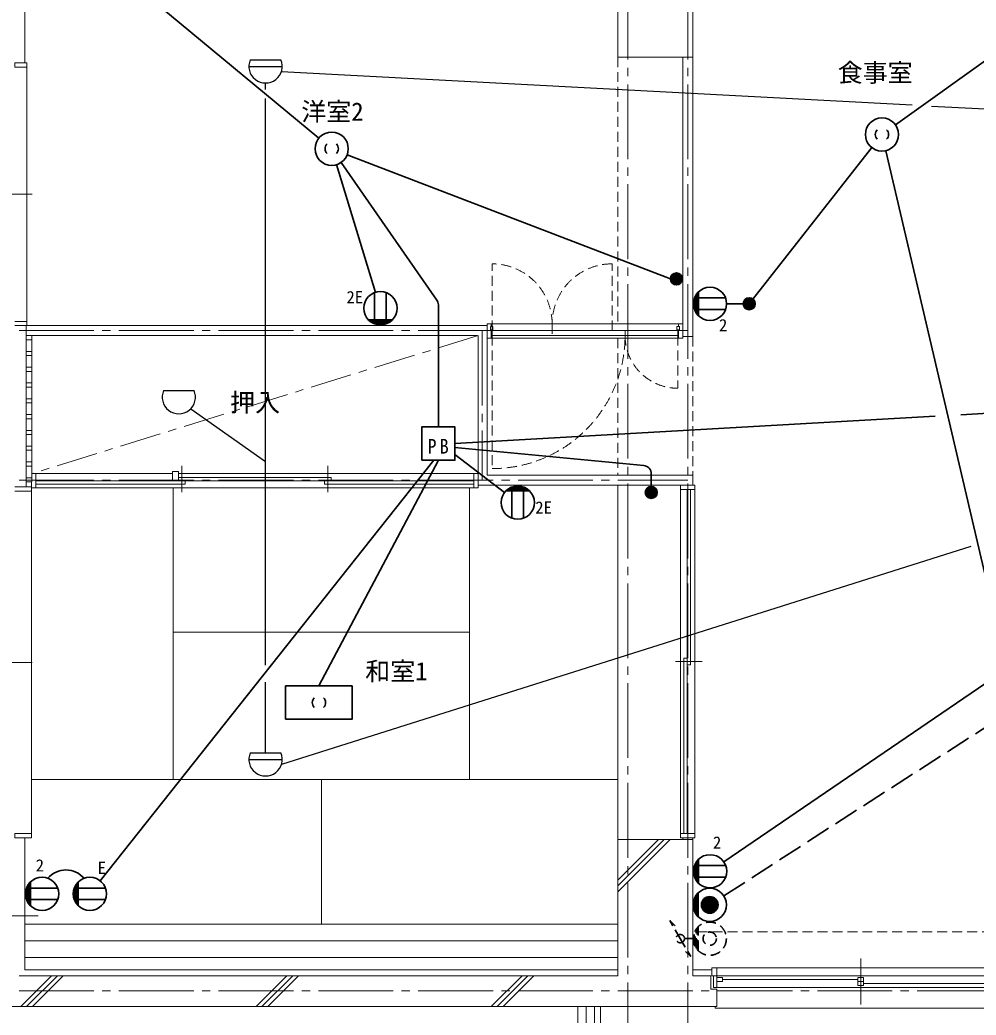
# Model space of a CAD drawing. Units: millimetres at full size, sheet at 1:50; details may follow other scales. Extents: x -9674 to 9699, y -6794 to 6791.
# Drawn here: x -6782 to -1034, y -2224 to 3760 of the extents above; entities that cross this region are included whole.
import ezdxf
from ezdxf.enums import TextEntityAlignment as Align

# ---------------------------------------------------------------- set-up
doc = ezdxf.new("R2010")
doc.units = ezdxf.units.MM
doc.header["$LTSCALE"] = 50
for name, pattern in [('CHAIN1', [8, 5, -1, 1, -1]), ('CHAIN2', [12, 9, -1, 1, -1]), ('DASHED1', [1.8, 1.2, -0.6]), ('DASHED3', [4, 3, -1])]:
    doc.linetypes.add(name, pattern=pattern)
for name, color, linetype, lineweight in [('1-0_芯', 134, 'CHAIN2', 9), ('1-1_躯体', 134, 'Continuous', 9), ('1-2_間仕切', 134, 'Continuous', 9), ('1-3_建具', 134, 'Continuous', 9), ('1-4_仕上げ', 134, 'Continuous', 9), ('1-6_ﾊﾞﾙｺﾆｰ・階段', 134, 'Continuous', 9), ('1-7_その他', 134, 'DASHED1', 9), ('1-8_ハッチ', 134, 'Continuous', 9), ('1-C_梁', 134, 'DASHED1', 9), ('2-0_芯', 2, 'Continuous', 35), ('2-E', 2, 'Continuous', 35), ('3-2', 3, 'DASHED1', 35), ('3-3', 1, 'Continuous', 25), ('3-E', 3, 'Continuous', 35)]:
    doc.layers.add(name, color=color, linetype=linetype, lineweight=lineweight)
doc.layers.add('1-A_文字', color=134, linetype='Continuous')
doc.styles.add('ＭＳ ゴシック', font='')
doc.styles.get('ＭＳ ゴシック').set_extended_font_data('MS Gothic')

msp = doc.modelspace()

# ---------------------------------------------------------------- linework, layer by layer
at = {"layer": '1-0_芯'}
for p, q in [((-3127.69, 5172.07), (-3127.69, -3677.93)), ((-2767.69, 5172.07), (-2767.69, -3677.93)), ((-8587.69, 1892.07), (-2767.69, 1892.07)), ((-4004.19, 1892.07), (-4004.19, 992.07)), ((-8587.69, 992.07), (-2767.69, 992.07)), ((-8587.69, -2077.93), (8317.31, -2077.93))]:
    msp.add_line(p, q, dxfattribs=at)
at = {"layer": '1-1_躯体'}
for p, q in [((-3187.69, 4332.07), (-3187.69, 3537.07)), ((-2737.69, 4332.07), (-2737.69, 3537.07)), ((-2737.69, 3537.07), (-3187.69, 3537.07)), ((-3187.69, -1167.93), (-2737.69, -1167.93)), ((-3187.69, -1167.93), (-3187.69, -1987.93)), ((-2737.69, -1167.93), (-2737.69, -1987.93)), ((-6787.69, -1987.93), (-3187.69, -1987.93)), ((-2737.69, -1987.93), (-2627.69, -1987.93)), ((-2627.69, -2067.93), (-2627.69, -1987.93)), ((-2627.69, -2067.93), (-2592.69, -2067.93)), ((-2592.69, -2067.93), (-2592.69, -2172.93)), ((-7237.69, -2172.93), (-2592.69, -2172.93))]:
    msp.add_line(p, q, dxfattribs=at)
at = {"layer": '1-2_間仕切'}
for p, q in [((-2737.69, 3537.07), (-2737.69, 1857.07)), ((-6745.19, 1922.07), (-3974.19, 1922.07)), ((-3974.19, 1022.07), (-3974.19, 1922.07)), ((-6745.19, 1862.07), (-4034.19, 1862.07)), ((-6710.19, 1862.07), (-6710.19, 982.07)), ((-4027.69, 962.07), (-4027.69, 1862.07)), ((-6745.19, 1837.07), (-6710.19, 1837.07)), ((-6745.19, 1767.07), (-6710.19, 1767.07)), ((-6745.19, 1742.07), (-6710.19, 1742.07)), ((-6745.19, 1672.07), (-6710.19, 1672.07)), ((-6745.19, 1647.07), (-6710.19, 1647.07)), ((-6745.19, 1577.07), (-6710.19, 1577.07)), ((-6745.19, 1552.07), (-6710.19, 1552.07)), ((-6745.19, 1482.07), (-6710.19, 1482.07)), ((-6745.19, 1457.07), (-6710.19, 1457.07)), ((-6745.19, 1387.07), (-6710.19, 1387.07)), ((-6745.19, 1362.07), (-6710.19, 1362.07)), ((-6745.19, 1292.07), (-6710.19, 1292.07)), ((-6745.19, 1267.07), (-6710.19, 1267.07)), ((-6745.19, 1197.07), (-6710.19, 1197.07)), ((-6745.19, 1172.07), (-6710.19, 1172.07)), ((-6745.19, 1102.07), (-6710.19, 1102.07)), ((-6745.19, 1077.07), (-6710.19, 1077.07)), ((-3974.19, 1022.07), (-2737.69, 1022.07)), ((-2737.69, 1022.07), (-2737.69, 962.07)), ((-6745.19, 1007.07), (-6710.19, 1007.07)), ((-6745.19, 982.07), (-6710.19, 982.07)), ((-6712.69, 952.07), (-6712.69, 982.07)), ((-4027.69, 962.07), (-2737.69, 962.07)), ((-2797.69, -1167.93), (-2797.69, -1157.93)), ((-2737.69, -1167.93), (-2737.69, -1157.93))]:
    msp.add_line(p, q, dxfattribs=at)
msp.add_lwpolyline([(-2797.69, 3537.07), (-2797.69, 1857.07), (-2737.69, 1857.07)], dxfattribs=at)
at = {"layer": '1-3_建具'}
for p, q in [((-6740.69, 3477.07), (-6740.69, 1947.07)), ((-6709.21, 2712.07), (-6986.17, 2712.07)), ((-6740.69, 1947.07), (-6812.69, 1947.07)), ((-6740.69, 1922.07), (-6812.69, 1922.07)), ((-6740.69, 1922.07), (-6740.69, 1947.07)), ((-3974.19, 1932.07), (-3949.19, 1932.07)), ((-3974.19, 1847.07), (-3974.19, 1932.07)), ((-3939.19, 1917.07), (-3954.19, 1917.07)), ((-3954.19, 1917.07), (-3954.19, 1897.07)), ((-3949.19, 1917.07), (-3949.19, 1932.07)), ((-2822.69, 1932.07), (-3949.19, 1932.07)), ((-3939.19, 1897.07), (-3939.19, 1917.07)), ((-2832.69, 1897.07), (-2832.69, 1917.07)), ((-2817.69, 1917.07), (-2832.69, 1917.07)), ((-2822.69, 1932.07), (-2797.69, 1932.07)), ((-2822.69, 1917.07), (-2822.69, 1932.07)), ((-2817.69, 1897.07), (-2817.69, 1917.07)), ((-2797.69, 1847.07), (-2797.69, 1932.07)), ((-3954.19, 1897.07), (-3939.19, 1897.07)), ((-3949.19, 1897.07), (-3949.19, 1847.07)), ((-3944.19, 1892.07), (-3944.19, 1862.07)), ((-2827.69, 1892.07), (-3944.19, 1892.07)), ((-3944.19, 1862.07), (-2827.69, 1862.07)), ((-2817.69, 1897.07), (-2832.69, 1897.07)), ((-2827.69, 1862.07), (-2827.69, 1892.07)), ((-2822.69, 1897.07), (-2822.69, 1847.07)), ((-3974.19, 1847.07), (-3949.19, 1847.07)), ((-3949.19, 1847.07), (-2822.69, 1847.07)), ((-2822.69, 1847.07), (-2797.69, 1847.07)), ((-5809.35, 1079.57), (-5809.35, 919.57)), ((-4931.02, 1079.57), (-4931.02, 919.57)), ((-6710.19, 1032.07), (-6687.69, 1032.07)), ((-6687.69, 1032.07), (-6687.69, 947.07)), ((-5864.35, 1032.07), (-6687.69, 1032.07)), ((-4052.69, 1032.07), (-5829.35, 1032.07)), ((-4052.69, 1032.07), (-4027.69, 1032.07)), ((-4052.69, 1032.07), (-4052.69, 947.07)), ((-4027.69, 1032.07), (-4027.69, 947.07)), ((-5789.35, 989.57), (-6687.69, 989.57)), ((-5789.35, 969.57), (-6687.69, 969.57)), ((-4911.02, 1009.57), (-5829.35, 1009.57)), ((-5829.35, 989.57), (-4911.02, 989.57)), ((-5789.35, 969.57), (-5789.35, 989.57)), ((-4951.02, 969.57), (-4951.02, 989.57)), ((-4951.02, 989.57), (-4052.69, 989.57)), ((-4052.69, 969.57), (-4951.02, 969.57)), ((-4911.02, 989.57), (-4911.02, 1009.57)), ((-2810.19, 962.07), (-2725.19, 962.07)), ((-2810.19, 937.07), (-2810.19, 962.07)), ((-2725.19, 937.07), (-2725.19, 962.07)), ((-6712.69, 952.07), (-6812.69, 952.07)), ((-6712.69, 927.07), (-6812.69, 927.07)), ((-6712.69, 952.07), (-6712.69, 927.07)), ((-6712.69, 947.07), (-6687.69, 947.07)), ((-6712.69, 927.07), (-6712.69, -1132.93)), ((-6687.69, 947.07), (-4052.69, 947.07)), ((-4052.69, 947.07), (-4027.69, 947.07)), ((-2810.19, 937.07), (-2725.19, 937.07)), ((-2810.19, -1132.93), (-2810.19, 937.07)), ((-2771.02, -117.93), (-2771.02, 937.07)), ((-2751.02, 937.07), (-2751.02, -117.93)), ((-2725.19, 937.07), (-2725.19, -1132.93)), ((-6709.21, -102.93), (-6986.17, -102.93)), ((-2681.02, -97.93), (-2841.02, -97.93)), ((-2771.02, -77.93), (-2791.02, -77.93)), ((-2791.02, -77.93), (-2791.02, -1132.93)), ((-2771.02, -1132.93), (-2771.02, -77.93)), ((-2751.02, -117.93), (-2771.02, -117.93)), ((-6712.69, -1132.93), (-6812.69, -1132.93)), ((-6712.69, -1157.93), (-6712.69, -1132.93)), ((-2810.19, -1132.93), (-2725.19, -1132.93)), ((-2725.19, -1132.93), (-2725.19, -1157.93)), ((-1727.69, -2161.41), (-1727.69, -1884.46)), ((-2622.69, -1940.93), (-2622.69, -1987.93)), ((-2622.69, -1940.93), (-2622.69, -1941.97)), ((-2592.69, -1940.93), (917.31, -1940.93)), ((-2622.69, -1987.93), (-2592.69, -1987.93)), ((-2612.69, -2057.93), (-2612.69, -1987.93)), ((-2592.69, -1987.93), (-2592.69, -2057.93)), ((-2577.69, -1987.93), (-2592.69, -1987.93)), ((-2557.69, -1998.93), (-2592.69, -1998.93)), ((-2557.69, -2022.93), (-2592.69, -2022.93)), ((-877.69, -1987.93), (-2577.69, -1987.93)), ((-2557.69, -1998.93), (-2557.69, -2022.93)), ((-1745.19, -2010.93), (-2557.69, -2010.93)), ((-1710.19, -1998.93), (-1745.19, -1998.93)), ((-1745.19, -1998.93), (-1745.19, -2046.93)), ((-1710.19, -2022.93), (-1745.19, -2022.93)), ((-1710.19, -1998.93), (-1710.19, -2046.93)), ((-2612.69, -2057.93), (-2577.69, -2057.93)), ((-877.69, -2057.93), (-2577.69, -2057.93)), ((-1710.19, -2046.93), (-1745.19, -2046.93)), ((-897.69, -2034.93), (-1710.19, -2034.93)), ((-2602.69, -2172.93), (-2602.69, -2182.93)), ((-2602.69, -2182.93), (927.31, -2182.93))]:
    msp.add_line(p, q, dxfattribs=at)
at = {"layer": '1-3_建具', "linetype": 'DASHED1'}
for p, q in [((-3944.19, 1892.07), (-3944.19, 2293.57)), ((-3221.19, 1892.07), (-3221.19, 2293.57)), ((-3582.69, 1932.07), (-3582.69, 1862.07)), ((-3944.19, 1862.07), (-3944.19, 1062.07)), ((-3144.19, 1862.07), (-3144.19, 1892.07)), ((-2827.69, 1862.07), (-2827.69, 1545.57))]:
    msp.add_line(p, q, dxfattribs=at)
at = {"layer": '1-3_建具'}
for points in [[(-6740.69, 3477.07), (-6812.69, 3477.07), (-6812.69, 3502.07)], [(-6740.69, 3477.07), (-6740.69, 3502.07), (-6812.69, 3502.07)], [(-6712.69, -1157.93), (-6812.69, -1157.93), (-6812.69, -1132.93)], [(-2810.19, -1132.93), (-2810.19, -1157.93), (-2725.19, -1157.93)], [(-2622.69, -1940.93), (-2592.69, -1940.93), (-2592.69, -1987.93)]]:
    msp.add_lwpolyline(points, dxfattribs=at)
msp.add_lwpolyline([(-5864.35, 989.57), (-5864.35, 1044.57), (-5829.35, 1044.57), (-5829.35, 989.57)], close=True, dxfattribs=at)
at = {"layer": '1-3_建具', "linetype": 'DASHED1'}
for centre, radius, start, end in [((-3944.19, 1932.07), 361.5, 0, 90), ((-3221.19, 1932.07), 361.5, 90, 180), ((-3944.19, 1862.07), 800, 270, 0), ((-2827.69, 1862.07), 316.5, 180, 270)]:
    msp.add_arc(centre, radius, start, end, dxfattribs=at)
at = {"layer": '1-4_仕上げ'}
for p, q in [((-3187.69, 962.07), (-3187.69, -1167.93)), ((-5861.44, -806.59), (-5861.44, 947.07)), ((-4078.94, -806.59), (-4078.94, 947.07)), ((-5861.44, 77.74), (-4078.94, 77.74)), ((-6712.69, -806.59), (-3187.69, -806.59)), ((-4970.19, -1677.93), (-4970.19, -806.59)), ((-6752.69, -1677.93), (-3187.69, -1677.93)), ((-6752.69, -1777.93), (-3187.69, -1777.93)), ((-6752.69, -1877.93), (-3187.69, -1877.93))]:
    msp.add_line(p, q, dxfattribs=at)
at = {"layer": '1-6_ﾊﾞﾙｺﾆｰ・階段'}
for p, q in [((-3427.69, -2922.93), (-3427.69, -2172.93)), ((-3377.69, -2896.47), (-3377.69, -2172.93)), ((-3327.69, -2870), (-3327.69, -2172.93)), ((-3292.69, -2851.48), (-3292.69, -2172.93))]:
    msp.add_line(p, q, dxfattribs=at)
at = {"layer": '1-7_その他', "linetype": 'CHAIN1'}
for p, q in [((-4027.69, 1862.07), (-6710.19, 1032.07)), ((-6672.69, -1627.93), (-7337.69, -1627.93))]:
    msp.add_line(p, q, dxfattribs=at)
at = {"layer": '1-8_ハッチ'}
for p, q in [((-6752.69, 4332.07), (-6752.69, 3502.07)), ((-6745.19, 1922.07), (-6745.19, 952.07)), ((-6752.69, -1157.93), (-6752.69, -1952.93)), ((-3187.69, -1482.6), (-2873.02, -1167.93)), ((-3187.69, -1447.25), (-2908.37, -1167.93)), ((-3187.69, -1411.89), (-2943.73, -1167.93)), ((-6752.69, -1952.93), (-3187.69, -1952.93)), ((-2737.69, -1952.93), (-2622.69, -1952.93)), ((-6777.16, -2172.93), (-6592.16, -1987.93)), ((-6741.8, -2172.93), (-6556.8, -1987.93)), ((-6706.45, -2172.93), (-6521.45, -1987.93)), ((-5362.94, -2172.93), (-5177.94, -1987.93)), ((-5327.59, -2172.93), (-5142.59, -1987.93)), ((-5292.23, -2172.93), (-5107.23, -1987.93)), ((-3948.73, -2172.93), (-3763.73, -1987.93)), ((-3913.37, -2172.93), (-3728.37, -1987.93)), ((-3878.02, -2172.93), (-3693.02, -1987.93))]:
    msp.add_line(p, q, dxfattribs=at)
at = {"layer": '1-C_梁'}
for p, q in [((-3187.69, 3537.07), (-3187.69, 1932.07)), ((-2737.69, 1857.07), (-2737.69, 1022.07)), ((-3187.69, 1847.07), (-3187.69, 1022.07)), ((1762.31, -1723.78), (-2737.69, -1723.78))]:
    msp.add_line(p, q, dxfattribs=at)
at = {"layer": '2-0_芯'}
for p, q in [((-6329.94, 4164.19), (-4984.96, 3049.68)), ((-674.38, 3734.71), (-1518.36, 3129.73)), ((-1661.33, 2992.78), (-2375.71, 2081.54)), ((-2871.45, 2203.05), (-4814.63, 2950)), ((-871.12, -45.09), (-1576.88, 2974.1)), ((-4644.43, 2121.91), (-4878.79, 2890.24)), ((-4275.62, 2075.91), (-4850.9, 2903.77)), ((-2865.9, 2222.25), (-2804.98, 2222.25)), ((-2857.04, 2231.85), (-2813.83, 2231.85)), ((-2871.45, 2203.05), (-2799.43, 2203.05)), ((-2870.14, 2212.65), (-2800.74, 2212.65)), ((-2870.14, 2193.45), (-2800.74, 2193.45)), ((-2865.9, 2183.85), (-2804.98, 2183.85)), ((-2857.04, 2174.24), (-2813.83, 2174.24)), ((-4650.25, 1932.55), (-4650.25, 2119.94)), ((-4580.25, 1932.55), (-4580.25, 2119.94)), ((-2724.59, 2094.67), (-2724.59, 2011.74)), ((-2718.59, 2105.89), (-2718.59, 2000.53)), ((-2712.59, 2114.52), (-2712.59, 1991.9)), ((-2706.59, 2121.55), (-2706.59, 1984.87)), ((-2703.59, 2124.62), (-2703.59, 1981.79)), ((-4266.68, 2047.38), (-4266.68, 1312.42)), ((-2730.59, 2077.53), (-2730.59, 2028.89)), ((-2727.27, 2088.21), (-2539.88, 2088.21)), ((-2433.94, 2053.21), (-2361.92, 2053.21)), ((-2432.63, 2062.81), (-2363.23, 2062.81)), ((-2432.63, 2043.61), (-2363.23, 2043.61)), ((-2428.39, 2072.41), (-2367.47, 2072.41)), ((-2419.53, 2082.01), (-2376.33, 2082.01)), ((-2727.27, 2018.21), (-2539.88, 2018.21)), ((-2428.39, 2034), (-2367.47, 2034)), ((-2419.53, 2024.4), (-2376.33, 2024.4)), ((-4543.83, 1956.23), (-4686.66, 1956.23)), ((-4546.91, 1953.23), (-4683.59, 1953.23)), ((-4553.94, 1947.23), (-4676.56, 1947.23)), ((-4562.57, 1941.23), (-4667.93, 1941.23)), ((-4573.78, 1935.23), (-4656.71, 1935.23)), ((-4590.93, 1929.23), (-4639.57, 1929.23)), ((-1125.29, 1386.28), (1145.46, 1516.08)), ((-4166.68, 1212.42), (-1279.47, 1377.47)), ((-3031.78, 1080.07), (-4166.68, 1188.43)), ((-3868.78, 918.36), (-4166.68, 1146.7)), ((-6299.55, -1416.59), (-4293.68, 1112.42)), ((-4985.03, -245.06), (-4266.68, 1112.42)), ((-2986.53, 1030.3), (-2986.53, 954.81)), ((-3717.98, 927.53), (-3860.81, 927.53)), ((-3721.05, 930.53), (-3857.74, 930.53)), ((-3728.08, 936.53), (-3850.7, 936.53)), ((-3736.72, 942.53), (-3842.07, 942.53)), ((-3747.93, 948.53), (-3830.86, 948.53)), ((-3824.39, 951.21), (-3824.39, 763.82)), ((-3765.07, 954.53), (-3813.72, 954.53)), ((-3754.39, 951.21), (-3754.39, 763.82)), ((-3022.54, 918.81), (-2950.52, 918.81)), ((-3021.23, 928.41), (-2951.83, 928.41)), ((-3021.23, 909.21), (-2951.83, 909.21)), ((-3016.99, 938.01), (-2956.07, 938.01)), ((-3016.99, 899.6), (-2956.07, 899.6)), ((-3008.13, 947.61), (-2964.93, 947.61)), ((-3008.13, 890), (-2964.93, 890)), ((-2550.72, -1303.19), (-930.97, -198.79)), ((-4785.03, -245.06), (-5185.03, -245.06)), ((-5185.03, -245.06), (-5185.03, -445.06)), ((-2718.38, -1412.22), (-2718.38, -1306.86)), ((-2712.38, -1420.85), (-2712.38, -1298.23)), ((-2706.38, -1427.88), (-2706.38, -1291.19)), ((-2703.38, -1430.95), (-2703.38, -1288.12)), ((-2730.38, -1383.86), (-2730.38, -1335.22)), ((-2727.06, -1324.54), (-2539.67, -1324.54)), ((-2724.38, -1401), (-2724.38, -1318.07)), ((-6728.15, -1433.64), (-6728.15, -1556.26)), ((-6722.15, -1426.61), (-6722.15, -1563.29)), ((-6719.15, -1423.54), (-6719.15, -1566.37)), ((-6440.72, -1433.64), (-6440.72, -1556.26)), ((-6434.72, -1426.61), (-6434.72, -1563.29)), ((-6431.71, -1423.54), (-6431.71, -1566.37)), ((-2727.06, -1394.54), (-2539.67, -1394.54)), ((-6746.15, -1470.63), (-6746.15, -1519.27)), ((-6742.83, -1459.95), (-6555.44, -1459.95)), ((-6740.15, -1453.49), (-6740.15, -1536.42)), ((-6734.15, -1442.27), (-6734.15, -1547.63)), ((-6458.72, -1470.63), (-6458.72, -1519.27)), ((-6455.4, -1459.95), (-6268, -1459.95)), ((-6452.72, -1453.49), (-6452.72, -1536.42)), ((-6446.72, -1442.27), (-6446.72, -1547.63)), ((-6742.83, -1529.95), (-6555.44, -1529.95)), ((-6455.4, -1529.95), (-6268, -1529.95))]:
    msp.add_line(p, q, dxfattribs=at)
at = {"layer": '2-0_芯', "linetype": 'CHAIN1'}
msp.add_line((-2533.55, 2053.21), (-2433.94, 2053.21), dxfattribs=at)
at = {"layer": '2-0_芯'}
msp.add_lwpolyline([(-4785.03, -245.06), (-4785.03, -445.06), (-5185.03, -445.06)], dxfattribs=at)
for centre, radius in [((-1599.64, 3071.47), 100), ((-4907.96, 2985.88), 100), ((-2835.44, 2203.05), 36.01), ((-4615.25, 2026.24), 100.02), ((-2633.57, 2053.21), 100.02), ((-2397.93, 2053.21), 36.01), ((-3789.39, 857.52), 100.02), ((-2986.53, 918.81), 36.01), ((-2633.36, -1359.54), 100.02), ((-6649.14, -1494.95), 100.02), ((-6361.7, -1494.95), 100.02)]:
    msp.add_circle(centre, radius, dxfattribs=at)
for centre, radius, start, end in [((-1599.56, 3071.47), 40.08, 134.60828, 225.39175), ((-1599.72, 3071.47), 40.08, 314.60828, 45.39175), ((-4907.88, 2985.88), 40.08, 134.60828, 225.39175), ((-4908.04, 2985.88), 40.08, 314.60828, 45.39175), ((-4316.68, 2047.38), 50, 0, 34.79537), ((-3036.53, 1030.3), 50, 0, 84.54608), ((-4984.95, -345.07), 40.08, 134.60828, 225.39175), ((-4985.11, -345.07), 40.08, 314.60828, 45.39175), ((-6505.42, -1494.95), 143.72, 40.72684, 139.27316)]:
    msp.add_arc(centre, radius, start, end, dxfattribs=at)
at = {"layer": '2-E'}
msp.add_lwpolyline([(-4366.68, 1112.42), (-4166.68, 1112.42), (-4166.68, 1312.42), (-4366.68, 1312.42)], close=True, dxfattribs=at)
at = {"layer": '3-2'}
for p, q in [((-2874.75, -1656.17), (-2843.85, -1687.07)), ((-2812.25, -1764.42), (-2874.75, -1656.17)), ((-2729.3, -1798.54), (-2729.3, -1730.3)), ((-2723.3, -1811.92), (-2723.3, -1716.92)), ((-2717.3, -1821.66), (-2717.3, -1707.18)), ((-2711.3, -1829.41), (-2711.3, -1699.43)), ((-2705.3, -1835.84), (-2705.3, -1693.01)), ((-2812.25, -1764.42), (-2749.75, -1872.67)), ((-2735.3, -1764.42), (-2787.25, -1764.42)), ((-2749.75, -1872.67), (-2780.65, -1841.77))]:
    msp.add_line(p, q, dxfattribs=at)
for centre, radius in [((-2635.3, -1764.42), 100), ((-2635.3, -1764.42), 40), ((-2812.25, -1764.42), 25)]:
    msp.add_circle(centre, radius, dxfattribs=at)
at = {"layer": '3-3'}
for p, q in [((-5405.59, 3481.17), (-5205.55, 3481.17)), ((-5397.26, 3521.18), (-5213.89, 3521.18)), ((-5210.15, 3451.17), (-1418.88, 3248.91)), ((-5305.57, 3342.92), (-5305.57, 3381.15)), ((-5305.57, -119.08), (-5305.57, 3287.56)), ((-1302.07, 3242.68), (838.75, 3128.47)), ((-5918.65, 1531.62), (-5735.28, 1531.62)), ((-5754.98, 1422.17), (-5305.57, 1105.64)), ((-1065.06, 593.56), (-5210.15, -716.33)), ((-5305.57, -646.31), (-5305.57, -222.88)), ((-5397.26, -646.31), (-5213.89, -646.31)), ((-5405.59, -686.32), (-5205.55, -686.32))]:
    msp.add_line(p, q, dxfattribs=at)
for centre in [(-5305.57, 3481.18), (-5826.96, 1491.63), (-5305.57, -686.31)]:
    msp.add_arc(centre, 100.03, 156.4305, 23.56947, dxfattribs=at)
at = {"layer": '3-E', "linetype": 'DASHED3'}
msp.add_line((-2551.23, -1507.16), (-720.54, -328.09), dxfattribs=at)
at = {"layer": '3-E'}
for p, q in [((-2705.3, -1632.72), (-2705.3, -1489.9)), ((-2729.3, -1595.43), (-2729.3, -1527.19)), ((-2723.3, -1608.81), (-2723.3, -1513.81)), ((-2717.3, -1618.55), (-2717.3, -1504.07)), ((-2711.3, -1626.3), (-2711.3, -1496.32)), ((-2586.31, -1551.31), (-2684.29, -1551.31)), ((-2587.6, -1546.31), (-2683, -1546.31)), ((-2589.48, -1541.31), (-2681.13, -1541.31)), ((-2592, -1536.31), (-2678.6, -1536.31)), ((-2595.3, -1531.31), (-2675.3, -1531.31)), ((-2599.59, -1526.31), (-2671.01, -1526.31)), ((-2605.3, -1521.31), (-2665.3, -1521.31)), ((-2613.51, -1516.31), (-2657.1, -1516.31)), ((-2585.3, -1561.31), (-2685.3, -1561.31)), ((-2585.55, -1556.31), (-2685.05, -1556.31)), ((-2585.55, -1566.31), (-2685.05, -1566.31)), ((-2586.31, -1571.31), (-2684.29, -1571.31)), ((-2587.6, -1576.31), (-2683, -1576.31)), ((-2589.48, -1581.31), (-2681.13, -1581.31)), ((-2592, -1586.31), (-2678.6, -1586.31)), ((-2595.3, -1591.31), (-2675.3, -1591.31)), ((-2599.59, -1596.31), (-2671.01, -1596.31)), ((-2605.3, -1601.31), (-2665.3, -1601.31)), ((-2613.51, -1606.31), (-2657.1, -1606.31))]:
    msp.add_line(p, q, dxfattribs=at)
for radius in [100, 50]:
    msp.add_circle((-2635.3, -1561.31), radius, dxfattribs=at)

# ---------------------------------------------------------------- texts
at = {"layer": '1-A_文字', "style": 'ＭＳ ゴシック'}
for s, p in [('食事室', (-1865.59, 3355.18)), ('洋室2', (-5090.79, 3121.07)), ('押入', (-5518.94, 1372.07)), ('和室1', (-4705.96, -244.34))]:
    msp.add_text(s, height=110, dxfattribs=at).set_placement(p, align=Align.BOTTOM_LEFT)
at = {"layer": '2-0_芯', "color": 7, "style": 'ＭＳ ゴシック'}
for s, p in [('2E', (-4819.02, 2035.03)), ('2', (-2579.32, 1866.37)), ('2E', (-3683.83, 769.69)), ('2', (-2615.8, -1244.95)), ('2', (-6687.43, -1382.46)), ('E', (-6314.98, -1397.66))]:
    msp.add_text(s, height=73.31, dxfattribs=at).set_placement(p, align=Align.BOTTOM_LEFT)
at = {"layer": '2-E', "color": 7, "insert": (-4331.68, 1152.42), "char_height": 87.98, "attachment_point": 7, "style": 'ＭＳ ゴシック'}
msp.add_mtext('\\T1.36;\\W0.9;PB', dxfattribs=at)

doc.saveas('drawing.dxf')
